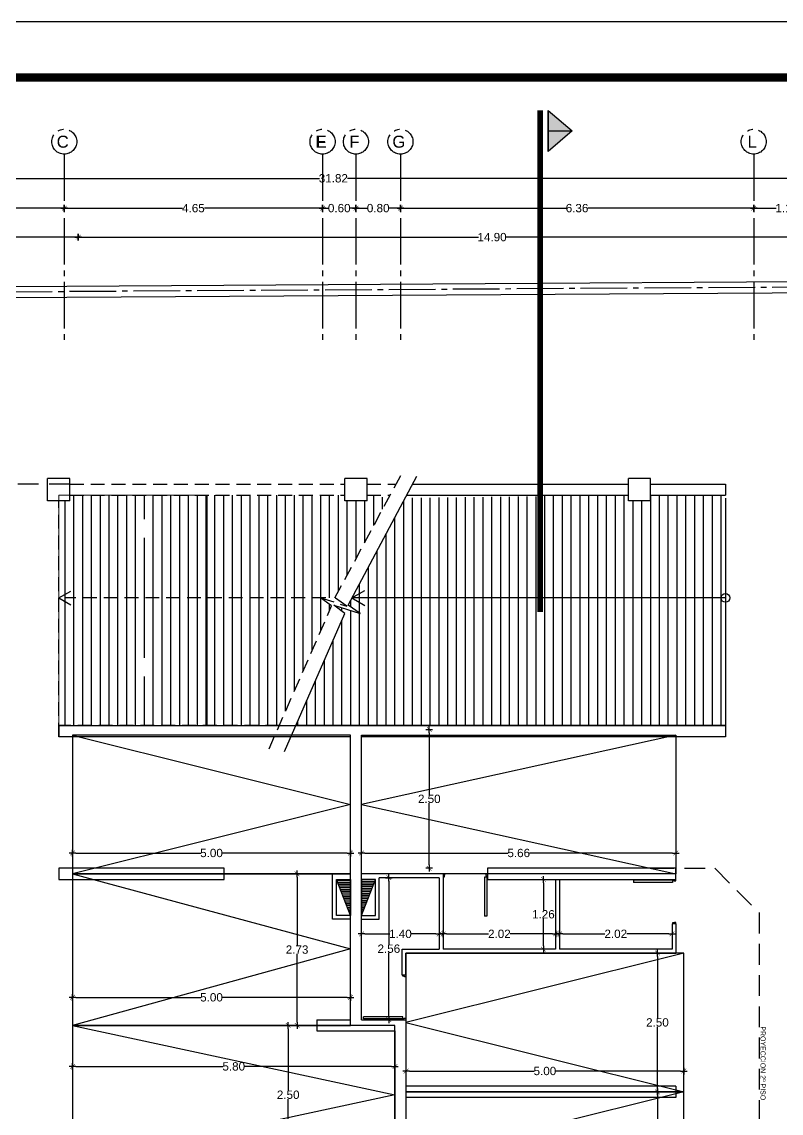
# Model space of a CAD drawing. Header units: millimetres. Extents: x 1217 to 2428, y 234 to 644.
# Drawn here: x 2357.92 to 2371.59, y 364.78 to 384.44 of the extents above; entities that cross this region are included whole.
import ezdxf

# ---------------------------------------------------------------- set-up
doc = ezdxf.new("R2010")
doc.units = ezdxf.units.MM
for name, pattern in [('ACAD_ISO04W100', [30, 24, -3, 0, -3]), ('DASHDOTX2', [0.84, 0.4, -0.2, 0.04, -0.2]), ('HIDDEN2', [0.1875, 0.125, -0.0625])]:
    doc.linetypes.add(name, pattern=pattern)
doc.layers.get('0').update_dxf_attribs({"lineweight": 5})
for name, color, linetype in [('0.1', 251, 'Continuous'), ('0.3', 6, 'Continuous'), ('COTAS', 252, 'Continuous'), ('COTAS INTERIORES', 3, 'Continuous'), ('EJES', 8, 'Continuous'), ('ESTACIONAMIENTOS', 8, 'Continuous'), ('ESTRUCTURA', 3, 'Continuous'), ('HOJA PUERTA', 2, 'Continuous'), ('MUEBLES', 8, 'Continuous'), ('MURO', 5, 'Continuous'), ('MUROS', 7, 'Continuous'), ('PAVIMENTO', 8, 'Continuous'), ('SHAFT', 3, 'Continuous')]:
    doc.layers.add(name, color=color, linetype=linetype)
doc.layers.get('MUEBLES').off()
doc.styles.add('INTERARQ', font='arial.ttf')
doc.styles.get("Standard").update_dxf_attribs({"font": 'arial.ttf'})
doc.dimstyles.new('ESCALA_1-50', dxfattribs={"dimtxt": 0.15, "dimasz": 0.06, "dimexe": 0.18, "dimexo": 0.0625, "dimgap": 0, "dimtad": 0, "dimtih": 1, "dimtoh": 1, "dimzin": 0, "dimdsep": 46, "dimtxsty": 'INTERARQ', "dimblk": 'DIMTICK', "dimcen": 0, "dimse1": 1, "dimse2": 1, "dimclrd": 256, "dimclre": 1, "dimclrt": 2, "dimadec": 0, "dimazin": 0, "dimtfac": 4.5, "dimtofl": 0, "dimtmove": 2, "dimatfit": 3, "dimldrblk": 'DIMTICK', "dimfxl": 1, "dimtolj": 1, "dimtzin": 0, "dimarcsym": 0})

# ---------------------------------------------------------------- blocks, each defined once
blk = doc.blocks.new('Simple-A ras - 095 x 202mm_1-19-10_54')
at = {"layer": 'HOJA PUERTA'}
for p, q in [((0.411, 0.035), (0.411, 0.87)), ((0.456, 0.87), (0.411, 0.87)), ((0.456, 0.035), (0.456, 0.87)), ((-0.455, 0.035), (-0.475, 0.035)), ((-0.455, -0.004), (-0.455, 0.035)), ((0.456, 0.035), (0.411, 0.035)), ((0.455, 0.001), (0.445, 0.001)), ((0.445, 0.001), (0.445, -0.035)), ((0.455, 0.035), (0.455, 0.001)), ((0.475, 0.035), (0.455, 0.035)), ((-0.475, -0.035), (-0.445, -0.035)), ((-0.445, -0.004), (-0.455, -0.004)), ((-0.445, -0.035), (-0.445, -0.004)), ((0.445, -0.035), (0.475, -0.035))]:
    blk.add_line(p, q, dxfattribs=at)
blk = doc.blocks.new('DIMTICK')
at = {"color": 1}
for p, q in [((-1, 0), (1, 0)), ((0, 1), (0, -1))]:
    blk.add_line(p, q, dxfattribs=at)
at = {"color": 3, "const_width": 0.141}
blk.add_lwpolyline([(0.71, 0.71), (-0.71, -0.71)], dxfattribs=at)
blk = doc.blocks.new('*D31')
at = {"layer": 'COTAS INTERIORES', "lineweight": -2, "ltscale": 3, "transparency": 16777216}
for p, q in [((2358.894, 365.623), (2361.54, 365.623)), ((2364.575, 365.623), (2361.929, 365.623))]:
    blk.add_line(p, q, dxfattribs=at)
at = {"layer": 'DEFPOINTS', "color": 0, "ltscale": 3, "transparency": 16777216}
for p in [(2364.635, 365.623), (2358.834, 363.863, 0), (2364.635, 363.863, 0)]:
    blk.add_point(p, dxfattribs=at)
at = {"layer": 'COTAS INTERIORES', "lineweight": -2, "ltscale": 3, "transparency": 16777216, "xscale": 0.06, "yscale": 0.06, "zscale": 0.06, "rotation": 180}
blk.add_blockref('DIMTICK', (2358.834, 365.623), dxfattribs=at)
at = {"layer": 'COTAS INTERIORES', "lineweight": -2, "ltscale": 3, "transparency": 16777216, "xscale": 0.06, "yscale": 0.06, "zscale": 0.06}
blk.add_blockref('DIMTICK', (2364.635, 365.623), dxfattribs=at)
at = {"layer": 'COTAS INTERIORES', "color": 2, "ltscale": 3, "transparency": 16777216, "insert": (2361.734, 365.623), "char_height": 0.15, "attachment_point": 5, "style": 'INTERARQ'}
blk.add_mtext('\\A1;5.80', dxfattribs=at)
blk = doc.blocks.new('*D32')
at = {"layer": 'COTAS INTERIORES', "lineweight": -2, "ltscale": 3, "transparency": 16777216}
for p, q in [((2358.894, 366.868), (2361.139, 366.868)), ((2363.774, 366.868), (2361.528, 366.868))]:
    blk.add_line(p, q, dxfattribs=at)
at = {"layer": 'DEFPOINTS', "color": 0, "ltscale": 3, "transparency": 16777216}
for p in [(2363.834, 366.868), (2358.834, 366.493, 0), (2363.834, 366.493, 0)]:
    blk.add_point(p, dxfattribs=at)
at = {"layer": 'COTAS INTERIORES', "lineweight": -2, "ltscale": 3, "transparency": 16777216, "xscale": 0.06, "yscale": 0.06, "zscale": 0.06, "rotation": 180}
blk.add_blockref('DIMTICK', (2358.834, 366.868), dxfattribs=at)
at = {"layer": 'COTAS INTERIORES', "lineweight": -2, "ltscale": 3, "transparency": 16777216, "xscale": 0.06, "yscale": 0.06, "zscale": 0.06}
blk.add_blockref('DIMTICK', (2363.834, 366.868), dxfattribs=at)
at = {"layer": 'COTAS INTERIORES', "color": 2, "ltscale": 3, "transparency": 16777216, "insert": (2361.334, 366.868), "char_height": 0.15, "attachment_point": 5, "style": 'INTERARQ'}
blk.add_mtext('\\A1;5.00', dxfattribs=at)
blk = doc.blocks.new('*D33')
at = {"layer": 'COTAS INTERIORES', "lineweight": -2, "ltscale": 3, "transparency": 16777216}
for p, q in [((2358.894, 369.468), (2361.139, 369.468)), ((2363.774, 369.468), (2361.528, 369.468))]:
    blk.add_line(p, q, dxfattribs=at)
at = {"layer": 'DEFPOINTS', "color": 0, "ltscale": 3, "transparency": 16777216}
for p in [(2363.834, 369.468), (2358.834, 369.093, 0), (2363.834, 369.093, 0)]:
    blk.add_point(p, dxfattribs=at)
at = {"layer": 'COTAS INTERIORES', "lineweight": -2, "ltscale": 3, "transparency": 16777216, "xscale": 0.06, "yscale": 0.06, "zscale": 0.06, "rotation": 180}
blk.add_blockref('DIMTICK', (2358.834, 369.468), dxfattribs=at)
at = {"layer": 'COTAS INTERIORES', "lineweight": -2, "ltscale": 3, "transparency": 16777216, "xscale": 0.06, "yscale": 0.06, "zscale": 0.06}
blk.add_blockref('DIMTICK', (2363.834, 369.468), dxfattribs=at)
at = {"layer": 'COTAS INTERIORES', "color": 2, "ltscale": 3, "transparency": 16777216, "insert": (2361.334, 369.468), "char_height": 0.15, "attachment_point": 5, "style": 'INTERARQ'}
blk.add_mtext('\\A1;5.00', dxfattribs=at)
blk = doc.blocks.new('*D34')
at = {"layer": 'COTAS INTERIORES', "lineweight": -2, "ltscale": 3, "transparency": 16777216}
for p, q in [((2364.094, 369.468), (2366.669, 369.468)), ((2369.634, 369.468), (2367.058, 369.468))]:
    blk.add_line(p, q, dxfattribs=at)
at = {"layer": 'DEFPOINTS', "color": 0, "ltscale": 3, "transparency": 16777216}
for p in [(2369.694, 369.468), (2364.034, 369.093, 0), (2369.694, 369.093, 0)]:
    blk.add_point(p, dxfattribs=at)
at = {"layer": 'COTAS INTERIORES', "lineweight": -2, "ltscale": 3, "transparency": 16777216, "xscale": 0.06, "yscale": 0.06, "zscale": 0.06, "rotation": 180}
blk.add_blockref('DIMTICK', (2364.034, 369.468), dxfattribs=at)
at = {"layer": 'COTAS INTERIORES', "lineweight": -2, "ltscale": 3, "transparency": 16777216, "xscale": 0.06, "yscale": 0.06, "zscale": 0.06}
blk.add_blockref('DIMTICK', (2369.694, 369.468), dxfattribs=at)
at = {"layer": 'COTAS INTERIORES', "color": 2, "ltscale": 3, "transparency": 16777216, "insert": (2366.864, 369.468), "char_height": 0.15, "attachment_point": 5, "style": 'INTERARQ'}
blk.add_mtext('\\A1;5.66', dxfattribs=at)
blk = doc.blocks.new('*D35')
at = {"layer": 'COTAS INTERIORES', "lineweight": -2, "ltscale": 3, "transparency": 16777216}
for p, q in [((2364.895, 365.541), (2367.14, 365.541)), ((2369.775, 365.541), (2367.529, 365.541))]:
    blk.add_line(p, q, dxfattribs=at)
at = {"layer": 'DEFPOINTS', "color": 0, "ltscale": 3, "transparency": 16777216}
for p in [(2369.835, 365.541), (2364.835, 365.166, 0), (2369.835, 365.166, 0)]:
    blk.add_point(p, dxfattribs=at)
at = {"layer": 'COTAS INTERIORES', "lineweight": -2, "ltscale": 3, "transparency": 16777216, "xscale": 0.06, "yscale": 0.06, "zscale": 0.06, "rotation": 180}
blk.add_blockref('DIMTICK', (2364.835, 365.541), dxfattribs=at)
at = {"layer": 'COTAS INTERIORES', "lineweight": -2, "ltscale": 3, "transparency": 16777216, "xscale": 0.06, "yscale": 0.06, "zscale": 0.06}
blk.add_blockref('DIMTICK', (2369.835, 365.541), dxfattribs=at)
at = {"layer": 'COTAS INTERIORES', "color": 2, "ltscale": 3, "transparency": 16777216, "insert": (2367.335, 365.541), "char_height": 0.15, "attachment_point": 5, "style": 'INTERARQ'}
blk.add_mtext('\\A1;5.00', dxfattribs=at)
blk = doc.blocks.new('*D62')
at = {"layer": 'COTAS INTERIORES', "lineweight": -2, "ltscale": 3, "transparency": 16777216}
for p, q in [((2362.714, 366.303), (2362.714, 365.189)), ((2362.714, 363.923), (2362.714, 365.036))]:
    blk.add_line(p, q, dxfattribs=at)
at = {"layer": 'DEFPOINTS', "color": 0, "ltscale": 3, "transparency": 16777216}
for p in [(2362.714, 366.363), (2363.405, 366.363, 0), (2363.405, 363.863, 0)]:
    blk.add_point(p, dxfattribs=at)
at = {"layer": 'COTAS INTERIORES', "lineweight": -2, "ltscale": 3, "transparency": 16777216, "xscale": 0.06, "yscale": 0.06, "zscale": 0.06}
for p, rotation in [((2362.714, 366.363), 90), ((2362.714, 363.863), 270)]:
    blk.add_blockref('DIMTICK', p, dxfattribs=dict(at, rotation=rotation))
at = {"layer": 'COTAS INTERIORES', "color": 2, "ltscale": 3, "transparency": 16777216, "insert": (2362.714, 365.113), "char_height": 0.15, "attachment_point": 5, "style": 'INTERARQ'}
blk.add_mtext('\\A1;2.50', dxfattribs=at)
blk = doc.blocks.new('*D63')
at = {"layer": 'COTAS INTERIORES', "lineweight": -2, "ltscale": 3, "transparency": 16777216}
for p, q in [((2362.874, 369.033), (2362.874, 367.804)), ((2362.874, 366.423), (2362.874, 367.651))]:
    blk.add_line(p, q, dxfattribs=at)
at = {"layer": 'DEFPOINTS', "color": 0, "ltscale": 3, "transparency": 16777216}
for p in [(2362.753, 369.093, 0), (2362.874, 369.093), (2362.753, 366.363, 0)]:
    blk.add_point(p, dxfattribs=at)
at = {"layer": 'COTAS INTERIORES', "lineweight": -2, "ltscale": 3, "transparency": 16777216, "xscale": 0.06, "yscale": 0.06, "zscale": 0.06}
for p, rotation in [((2362.874, 369.093), 90), ((2362.874, 366.363), 270)]:
    blk.add_blockref('DIMTICK', p, dxfattribs=dict(at, rotation=rotation))
at = {"layer": 'COTAS INTERIORES', "color": 2, "ltscale": 3, "transparency": 16777216, "insert": (2362.874, 367.728), "char_height": 0.15, "attachment_point": 5, "style": 'INTERARQ'}
blk.add_mtext('\\A1;2.73', dxfattribs=at)
blk = doc.blocks.new('*D38')
at = {"layer": 'COTAS INTERIORES', "lineweight": -2, "ltscale": 3, "transparency": 16777216}
for p, q in [((2365.254, 371.633), (2365.254, 370.519)), ((2365.254, 369.253), (2365.254, 370.366))]:
    blk.add_line(p, q, dxfattribs=at)
at = {"layer": 'DEFPOINTS', "color": 0, "ltscale": 3, "transparency": 16777216}
for p in [(2365.254, 371.693, 0), (2365.254, 369.193, 0), (2365.254, 369.193)]:
    blk.add_point(p, dxfattribs=at)
at = {"layer": 'COTAS INTERIORES', "lineweight": -2, "ltscale": 3, "transparency": 16777216, "xscale": 0.06, "yscale": 0.06, "zscale": 0.06}
for p, rotation in [((2365.254, 371.693), 90), ((2365.254, 369.193), 270)]:
    blk.add_blockref('DIMTICK', p, dxfattribs=dict(at, rotation=rotation))
at = {"layer": 'COTAS INTERIORES', "color": 2, "ltscale": 3, "transparency": 16777216, "insert": (2365.254, 370.443), "char_height": 0.15, "attachment_point": 5, "style": 'INTERARQ'}
blk.add_mtext('\\A1;2.50', dxfattribs=at)
blk = doc.blocks.new('*D64')
at = {"layer": 'COTAS INTERIORES', "lineweight": -2, "ltscale": 3, "transparency": 16777216}
for p, q in [((2369.361, 367.606), (2369.361, 366.492)), ((2369.361, 365.226), (2369.361, 366.339))]:
    blk.add_line(p, q, dxfattribs=at)
at = {"layer": 'DEFPOINTS', "color": 0, "ltscale": 3, "transparency": 16777216}
for p in [(2369.361, 367.666), (2369.835, 367.666, 0), (2369.835, 365.166, 0)]:
    blk.add_point(p, dxfattribs=at)
at = {"layer": 'COTAS INTERIORES', "lineweight": -2, "ltscale": 3, "transparency": 16777216, "xscale": 0.06, "yscale": 0.06, "zscale": 0.06}
for p, rotation in [((2369.361, 367.666), 90), ((2369.361, 365.166), 270)]:
    blk.add_blockref('DIMTICK', p, dxfattribs=dict(at, rotation=rotation))
at = {"layer": 'COTAS INTERIORES', "color": 2, "ltscale": 3, "transparency": 16777216, "insert": (2369.361, 366.416), "char_height": 0.15, "attachment_point": 5, "style": 'INTERARQ'}
blk.add_mtext('\\A1;2.50', dxfattribs=at)
blk = doc.blocks.new('*D65')
at = {"layer": 'COTAS INTERIORES', "lineweight": -2, "ltscale": 3, "transparency": 16777216}
for p, q in [((2369.361, 365.106), (2369.361, 363.992)), ((2369.361, 362.726), (2369.361, 363.839))]:
    blk.add_line(p, q, dxfattribs=at)
at = {"layer": 'DEFPOINTS', "color": 0, "ltscale": 3, "transparency": 16777216}
for p in [(2369.835, 365.166, 0), (2369.361, 362.666), (2369.835, 362.666)]:
    blk.add_point(p, dxfattribs=at)
at = {"layer": 'COTAS INTERIORES', "lineweight": -2, "ltscale": 3, "transparency": 16777216, "xscale": 0.06, "yscale": 0.06, "zscale": 0.06}
for p, rotation in [((2369.361, 365.166), 90), ((2369.361, 362.666), 270)]:
    blk.add_blockref('DIMTICK', p, dxfattribs=dict(at, rotation=rotation))
at = {"layer": 'COTAS INTERIORES', "color": 2, "ltscale": 3, "transparency": 16777216, "insert": (2369.361, 363.916), "char_height": 0.15, "attachment_point": 5, "style": 'INTERARQ'}
blk.add_mtext('\\A1;2.50', dxfattribs=at)
blk = doc.blocks.new('*D139')
at = {"layer": 'COTAS INTERIORES', "lineweight": -2, "ltscale": 3, "transparency": 16777216}
for p, q in [((2364.094, 368.011), (2364.546, 368.011)), ((2365.374, 368.011), (2364.921, 368.011))]:
    blk.add_line(p, q, dxfattribs=at)
at = {"layer": 'DEFPOINTS', "color": 0, "ltscale": 3, "transparency": 16777216}
for p in [(2364.034, 368.107, 0), (2365.434, 368.107, 0), (2365.434, 368.011)]:
    blk.add_point(p, dxfattribs=at)
at = {"layer": 'COTAS INTERIORES', "lineweight": -2, "ltscale": 3, "transparency": 16777216, "xscale": 0.06, "yscale": 0.06, "zscale": 0.06, "rotation": 180}
blk.add_blockref('DIMTICK', (2364.034, 368.011), dxfattribs=at)
at = {"layer": 'COTAS INTERIORES', "lineweight": -2, "ltscale": 3, "transparency": 16777216, "xscale": 0.06, "yscale": 0.06, "zscale": 0.06}
blk.add_blockref('DIMTICK', (2365.434, 368.011), dxfattribs=at)
at = {"layer": 'COTAS INTERIORES', "color": 2, "ltscale": 3, "transparency": 16777216, "insert": (2364.734, 368.011), "char_height": 0.15, "attachment_point": 5, "style": 'INTERARQ'}
blk.add_mtext('\\A1;1.40', dxfattribs=at)
blk = doc.blocks.new('*D140')
at = {"layer": 'COTAS INTERIORES', "lineweight": -2, "ltscale": 3, "transparency": 16777216}
for p, q in [((2364.526, 368.963), (2364.526, 367.821)), ((2364.526, 366.526), (2364.526, 367.668))]:
    blk.add_line(p, q, dxfattribs=at)
at = {"layer": 'DEFPOINTS', "color": 0, "ltscale": 3, "transparency": 16777216}
for p in [(2364.526, 369.023), (2364.692, 369.023, 0), (2364.034, 366.466, 0)]:
    blk.add_point(p, dxfattribs=at)
at = {"layer": 'COTAS INTERIORES', "lineweight": -2, "ltscale": 3, "transparency": 16777216, "xscale": 0.06, "yscale": 0.06, "zscale": 0.06}
for p, rotation in [((2364.526, 369.023), 90), ((2364.526, 366.466), 270)]:
    blk.add_blockref('DIMTICK', p, dxfattribs=dict(at, rotation=rotation))
at = {"layer": 'COTAS INTERIORES', "color": 2, "ltscale": 3, "transparency": 16777216, "insert": (2364.526, 367.744), "char_height": 0.15, "attachment_point": 5, "style": 'INTERARQ'}
blk.add_mtext('\\A1;2.56', dxfattribs=at)
blk = doc.blocks.new('*D141')
at = {"layer": 'COTAS INTERIORES', "lineweight": -2, "ltscale": 3, "transparency": 16777216}
for p, q in [((2365.564, 368.011), (2366.321, 368.011)), ((2367.469, 368.011), (2366.712, 368.011))]:
    blk.add_line(p, q, dxfattribs=at)
at = {"layer": 'DEFPOINTS', "color": 0, "ltscale": 3, "transparency": 16777216}
for p in [(2365.504, 368.011), (2367.529, 368.011, 0), (2367.529, 368.011)]:
    blk.add_point(p, dxfattribs=at)
at = {"layer": 'COTAS INTERIORES', "lineweight": -2, "ltscale": 3, "transparency": 16777216, "xscale": 0.06, "yscale": 0.06, "zscale": 0.06, "rotation": 180}
blk.add_blockref('DIMTICK', (2365.504, 368.011), dxfattribs=at)
at = {"layer": 'COTAS INTERIORES', "lineweight": -2, "ltscale": 3, "transparency": 16777216, "xscale": 0.06, "yscale": 0.06, "zscale": 0.06}
blk.add_blockref('DIMTICK', (2367.529, 368.011), dxfattribs=at)
at = {"layer": 'COTAS INTERIORES', "color": 2, "ltscale": 3, "transparency": 16777216, "insert": (2366.516, 368.011), "char_height": 0.15, "attachment_point": 5, "style": 'INTERARQ'}
blk.add_mtext('\\A1;2.02', dxfattribs=at)
blk = doc.blocks.new('*D142')
at = {"layer": 'COTAS INTERIORES', "lineweight": -2, "ltscale": 3, "transparency": 16777216}
for p, q in [((2367.308, 368.933), (2367.308, 368.441)), ((2367.308, 367.796), (2367.308, 368.288))]:
    blk.add_line(p, q, dxfattribs=at)
at = {"layer": 'DEFPOINTS', "color": 0, "ltscale": 3, "transparency": 16777216}
for p in [(2367.308, 368.993), (2367.529, 368.993, 0), (2367.529, 367.736, 0)]:
    blk.add_point(p, dxfattribs=at)
at = {"layer": 'COTAS INTERIORES', "lineweight": -2, "ltscale": 3, "transparency": 16777216, "xscale": 0.06, "yscale": 0.06, "zscale": 0.06}
for p, rotation in [((2367.308, 368.993), 90), ((2367.308, 367.736), 270)]:
    blk.add_blockref('DIMTICK', p, dxfattribs=dict(at, rotation=rotation))
at = {"layer": 'COTAS INTERIORES', "color": 2, "ltscale": 3, "transparency": 16777216, "insert": (2367.308, 368.364), "char_height": 0.15, "attachment_point": 5, "style": 'INTERARQ'}
blk.add_mtext('\\A1;1.26', dxfattribs=at)
blk = doc.blocks.new('*D143')
at = {"layer": 'COTAS INTERIORES', "lineweight": -2, "ltscale": 3, "transparency": 16777216}
for p, q in [((2367.659, 368.012), (2368.416, 368.012)), ((2369.564, 368.012), (2368.807, 368.012))]:
    blk.add_line(p, q, dxfattribs=at)
at = {"layer": 'DEFPOINTS', "color": 0, "ltscale": 3, "transparency": 16777216}
for p in [(2369.624, 368.012), (2367.599, 367.927, 0), (2369.624, 367.904, 0)]:
    blk.add_point(p, dxfattribs=at)
at = {"layer": 'COTAS INTERIORES', "lineweight": -2, "ltscale": 3, "transparency": 16777216, "xscale": 0.06, "yscale": 0.06, "zscale": 0.06, "rotation": 180}
blk.add_blockref('DIMTICK', (2367.599, 368.012), dxfattribs=at)
at = {"layer": 'COTAS INTERIORES', "lineweight": -2, "ltscale": 3, "transparency": 16777216, "xscale": 0.06, "yscale": 0.06, "zscale": 0.06}
blk.add_blockref('DIMTICK', (2369.624, 368.012), dxfattribs=at)
at = {"layer": 'COTAS INTERIORES', "color": 2, "ltscale": 3, "transparency": 16777216, "insert": (2368.611, 368.012), "char_height": 0.15, "attachment_point": 5, "style": 'INTERARQ'}
blk.add_mtext('\\A1;2.02', dxfattribs=at)
blk = doc.blocks.new('*D146')
at = {"layer": 'COTAS', "lineweight": -2, "ltscale": 3, "transparency": 16777216}
for p, q in [((2352.912, 380.562), (2355.697, 380.562)), ((2358.874, 380.562), (2356.088, 380.562))]:
    blk.add_line(p, q, dxfattribs=at)
at = {"layer": 'DEFPOINTS', "color": 0, "ltscale": 3, "transparency": 16777216}
for p in [(2358.934, 380.562), (2352.852, 379.814), (2358.934, 379.965)]:
    blk.add_point(p, dxfattribs=at)
at = {"layer": 'COTAS', "lineweight": -2, "ltscale": 3, "transparency": 16777216, "xscale": 0.06, "yscale": 0.06, "zscale": 0.06, "rotation": 180}
blk.add_blockref('DIMTICK', (2352.852, 380.562), dxfattribs=at)
at = {"layer": 'COTAS', "lineweight": -2, "ltscale": 3, "transparency": 16777216, "xscale": 0.06, "yscale": 0.06, "zscale": 0.06}
blk.add_blockref('DIMTICK', (2358.934, 380.562), dxfattribs=at)
at = {"layer": 'COTAS', "color": 2, "ltscale": 3, "transparency": 16777216, "insert": (2355.893, 380.562), "char_height": 0.15, "attachment_point": 5, "style": 'INTERARQ'}
blk.add_mtext('\\A1;6.08', dxfattribs=at)
blk = doc.blocks.new('*D147')
at = {"layer": 'COTAS', "lineweight": -2, "ltscale": 3, "transparency": 16777216}
for p, q in [((2358.994, 380.562), (2366.138, 380.562)), ((2373.774, 380.562), (2366.63, 380.562))]:
    blk.add_line(p, q, dxfattribs=at)
at = {"layer": 'DEFPOINTS', "color": 0, "ltscale": 3, "transparency": 16777216}
for p in [(2373.834, 380.562), (2358.934, 379.965, 0), (2373.834, 378.436, 0)]:
    blk.add_point(p, dxfattribs=at)
at = {"layer": 'COTAS', "lineweight": -2, "ltscale": 3, "transparency": 16777216, "xscale": 0.06, "yscale": 0.06, "zscale": 0.06, "rotation": 180}
blk.add_blockref('DIMTICK', (2358.934, 380.562), dxfattribs=at)
at = {"layer": 'COTAS', "lineweight": -2, "ltscale": 3, "transparency": 16777216, "xscale": 0.06, "yscale": 0.06, "zscale": 0.06}
blk.add_blockref('DIMTICK', (2373.834, 380.562), dxfattribs=at)
at = {"layer": 'COTAS', "color": 2, "ltscale": 3, "transparency": 16777216, "insert": (2366.384, 380.562), "char_height": 0.15, "attachment_point": 5, "style": 'INTERARQ'}
blk.add_mtext('\\A1;14.90', dxfattribs=at)
blk = doc.blocks.new('*D150')
at = {"layer": 'COTAS', "lineweight": -2, "ltscale": 3, "transparency": 16777216}
for p, q in [((2347.781, 381.084), (2352.957, 381.084)), ((2358.624, 381.084), (2353.448, 381.084))]:
    blk.add_line(p, q, dxfattribs=at)
at = {"layer": 'DEFPOINTS', "color": 0, "ltscale": 3, "transparency": 16777216}
for p in [(2358.684, 381.084), (2347.721, 380.004, 0), (2358.684, 380.071, 0)]:
    blk.add_point(p, dxfattribs=at)
at = {"layer": 'COTAS', "lineweight": -2, "ltscale": 3, "transparency": 16777216, "xscale": 0.06, "yscale": 0.06, "zscale": 0.06, "rotation": 180}
blk.add_blockref('DIMTICK', (2347.721, 381.084), dxfattribs=at)
at = {"layer": 'COTAS', "lineweight": -2, "ltscale": 3, "transparency": 16777216, "xscale": 0.06, "yscale": 0.06, "zscale": 0.06}
blk.add_blockref('DIMTICK', (2358.684, 381.084), dxfattribs=at)
at = {"layer": 'COTAS', "color": 2, "ltscale": 3, "transparency": 16777216, "insert": (2353.203, 381.084), "char_height": 0.15, "attachment_point": 5, "style": 'INTERARQ'}
blk.add_mtext('\\A1;10.96', dxfattribs=at)
blk = doc.blocks.new('*D151')
at = {"layer": 'COTAS', "lineweight": -2, "ltscale": 3, "transparency": 16777216}
for p, q in [((2358.744, 381.084), (2360.81, 381.084)), ((2363.273, 381.084), (2361.207, 381.084))]:
    blk.add_line(p, q, dxfattribs=at)
at = {"layer": 'DEFPOINTS', "color": 0, "ltscale": 3, "transparency": 16777216}
for p in [(2363.333, 381.084), (2358.684, 380.071, 0), (2363.333, 380.193, 0)]:
    blk.add_point(p, dxfattribs=at)
at = {"layer": 'COTAS', "lineweight": -2, "ltscale": 3, "transparency": 16777216, "xscale": 0.06, "yscale": 0.06, "zscale": 0.06, "rotation": 180}
blk.add_blockref('DIMTICK', (2358.684, 381.084), dxfattribs=at)
at = {"layer": 'COTAS', "lineweight": -2, "ltscale": 3, "transparency": 16777216, "xscale": 0.06, "yscale": 0.06, "zscale": 0.06}
blk.add_blockref('DIMTICK', (2363.333, 381.084), dxfattribs=at)
at = {"layer": 'COTAS', "color": 2, "ltscale": 3, "transparency": 16777216, "insert": (2361.008, 381.084), "char_height": 0.15, "attachment_point": 5, "style": 'INTERARQ'}
blk.add_mtext('\\A1;4.65', dxfattribs=at)
blk = doc.blocks.new('*D152')
at = {"layer": 'COTAS', "lineweight": -2, "ltscale": 3, "transparency": 16777216}
for p, q in [((2363.393, 381.084), (2363.439, 381.084)), ((2363.874, 381.084), (2363.828, 381.084))]:
    blk.add_line(p, q, dxfattribs=at)
at = {"layer": 'DEFPOINTS', "color": 0, "ltscale": 3, "transparency": 16777216}
for p in [(2363.934, 381.084), (2363.333, 380.193, 0), (2363.934, 380.197, 0)]:
    blk.add_point(p, dxfattribs=at)
at = {"layer": 'COTAS', "lineweight": -2, "ltscale": 3, "transparency": 16777216, "xscale": 0.06, "yscale": 0.06, "zscale": 0.06, "rotation": 180}
blk.add_blockref('DIMTICK', (2363.333, 381.084), dxfattribs=at)
at = {"layer": 'COTAS', "lineweight": -2, "ltscale": 3, "transparency": 16777216, "xscale": 0.06, "yscale": 0.06, "zscale": 0.06}
blk.add_blockref('DIMTICK', (2363.934, 381.084), dxfattribs=at)
at = {"layer": 'COTAS', "color": 2, "ltscale": 3, "transparency": 16777216, "insert": (2363.633, 381.084), "char_height": 0.15, "attachment_point": 5, "style": 'INTERARQ'}
blk.add_mtext('\\A1;0.60', dxfattribs=at)
blk = doc.blocks.new('*D153')
at = {"layer": 'COTAS', "lineweight": -2, "ltscale": 3, "transparency": 16777216}
for p, q in [((2363.994, 381.084), (2364.139, 381.084)), ((2364.675, 381.084), (2364.529, 381.084))]:
    blk.add_line(p, q, dxfattribs=at)
at = {"layer": 'DEFPOINTS', "color": 0, "ltscale": 3, "transparency": 16777216}
for p in [(2364.735, 381.084), (2364.735, 380.202, 0), (2363.934, 380.197, 0)]:
    blk.add_point(p, dxfattribs=at)
at = {"layer": 'COTAS', "lineweight": -2, "ltscale": 3, "transparency": 16777216, "xscale": 0.06, "yscale": 0.06, "zscale": 0.06, "rotation": 180}
blk.add_blockref('DIMTICK', (2363.934, 381.084), dxfattribs=at)
at = {"layer": 'COTAS', "lineweight": -2, "ltscale": 3, "transparency": 16777216, "xscale": 0.06, "yscale": 0.06, "zscale": 0.06}
blk.add_blockref('DIMTICK', (2364.735, 381.084), dxfattribs=at)
at = {"layer": 'COTAS', "color": 2, "ltscale": 3, "transparency": 16777216, "insert": (2364.334, 381.084), "char_height": 0.15, "attachment_point": 5, "style": 'INTERARQ'}
blk.add_mtext('\\A1;0.80', dxfattribs=at)
blk = doc.blocks.new('*D154')
at = {"layer": 'COTAS', "lineweight": -2, "ltscale": 3, "transparency": 16777216}
for p, q in [((2364.795, 381.084), (2367.719, 381.084)), ((2371.034, 381.084), (2368.109, 381.084))]:
    blk.add_line(p, q, dxfattribs=at)
at = {"layer": 'DEFPOINTS', "color": 0, "ltscale": 3, "transparency": 16777216}
for p in [(2371.094, 381.084), (2371.094, 380.562), (2364.735, 380.202, 0)]:
    blk.add_point(p, dxfattribs=at)
at = {"layer": 'COTAS', "lineweight": -2, "ltscale": 3, "transparency": 16777216, "xscale": 0.06, "yscale": 0.06, "zscale": 0.06, "rotation": 180}
blk.add_blockref('DIMTICK', (2364.735, 381.084), dxfattribs=at)
at = {"layer": 'COTAS', "lineweight": -2, "ltscale": 3, "transparency": 16777216, "xscale": 0.06, "yscale": 0.06, "zscale": 0.06}
blk.add_blockref('DIMTICK', (2371.094, 381.084), dxfattribs=at)
at = {"layer": 'COTAS', "color": 2, "ltscale": 3, "transparency": 16777216, "insert": (2367.914, 381.084), "char_height": 0.15, "attachment_point": 5, "style": 'INTERARQ'}
blk.add_mtext('\\A1;6.36', dxfattribs=at)
blk = doc.blocks.new('*D155')
at = {"layer": 'COTAS', "lineweight": -2, "ltscale": 3, "transparency": 16777216}
for p, q in [((2371.154, 381.084), (2371.499, 381.084)), ((2372.22, 381.084), (2371.875, 381.084))]:
    blk.add_line(p, q, dxfattribs=at)
at = {"layer": 'DEFPOINTS', "color": 0, "ltscale": 3, "transparency": 16777216}
for p in [(2372.28, 381.084), (2371.094, 380.562), (2372.28, 380.562)]:
    blk.add_point(p, dxfattribs=at)
at = {"layer": 'COTAS', "lineweight": -2, "ltscale": 3, "transparency": 16777216, "xscale": 0.06, "yscale": 0.06, "zscale": 0.06, "rotation": 180}
blk.add_blockref('DIMTICK', (2371.094, 381.084), dxfattribs=at)
at = {"layer": 'COTAS', "lineweight": -2, "ltscale": 3, "transparency": 16777216, "xscale": 0.06, "yscale": 0.06, "zscale": 0.06}
blk.add_blockref('DIMTICK', (2372.28, 381.084), dxfattribs=at)
at = {"layer": 'COTAS', "color": 2, "ltscale": 3, "transparency": 16777216, "insert": (2371.687, 381.084), "char_height": 0.15, "attachment_point": 5, "style": 'INTERARQ'}
blk.add_mtext('\\A1;1.19', dxfattribs=at)
blk = doc.blocks.new('*D158')
at = {"layer": 'COTAS', "lineweight": -2, "ltscale": 3, "transparency": 16777216}
for p, q in [((2347.678, 381.621), (2363.275, 381.621)), ((2379.376, 381.621), (2363.779, 381.621))]:
    blk.add_line(p, q, dxfattribs=at)
at = {"layer": 'DEFPOINTS', "color": 0, "ltscale": 3, "transparency": 16777216}
for p in [(2379.436, 381.621), (2379.436, 380.296, 0), (2347.618, 380.104, 0)]:
    blk.add_point(p, dxfattribs=at)
at = {"layer": 'COTAS', "lineweight": -2, "ltscale": 3, "transparency": 16777216, "xscale": 0.06, "yscale": 0.06, "zscale": 0.06, "rotation": 180}
blk.add_blockref('DIMTICK', (2347.618, 381.621), dxfattribs=at)
at = {"layer": 'COTAS', "lineweight": -2, "ltscale": 3, "transparency": 16777216, "xscale": 0.06, "yscale": 0.06, "zscale": 0.06}
blk.add_blockref('DIMTICK', (2379.436, 381.621), dxfattribs=at)
at = {"layer": 'COTAS', "color": 2, "ltscale": 3, "transparency": 16777216, "insert": (2363.527, 381.621), "char_height": 0.15, "attachment_point": 5, "style": 'INTERARQ'}
blk.add_mtext('\\A1;31.82', dxfattribs=at)

msp = doc.modelspace()

# ---------------------------------------------------------------- hatches: boundary and pattern name
at = {"layer": '0.1', "ltscale": 3}
h = msp.add_hatch(color=256, dxfattribs=at)
h.dxf.hatch_style = 1
h.paths.add_polyline_path([(2367.82454, 382.47431), (2367.39411, 382.10297), (2367.39411, 382.47431)])
h.paths.add_polyline_path([(2367.82454, 382.47431), (2367.39411, 382.47431), (2367.39411, 382.84566)])
at = {"layer": 'ESTACIONAMIENTOS', "linetype": 'HIDDEN2', "ltscale": 2}
h = msp.add_hatch(dxfattribs=at)
h.set_pattern_fill('LINE', color=256, scale=0.05, angle=90, style=0, double=1)
h.set_pattern_definition([(90, (2372.82641, 371.76283), (0.15875, 1e-17), [])])
h.paths.add_polyline_path([(2363.49661, 373.91927), (2363.29821, 374.06283), (2361.48365, 374.06283), (2361.48365, 371.76283), (2362.55285, 371.76283)])
h.paths.add_polyline_path([(2361.48365, 374.06283), (2358.69001, 374.06283), (2358.58365, 374.06283), (2358.58365, 371.76283), (2361.48365, 371.76283)])
h.paths.add_polyline_path([(2360.22471, 375.14669), (2360.22471, 375.48126), (2359.97294, 375.48126), (2359.97294, 375.14669)], flags=16)
h.paths.add_polyline_path([(2360.22471, 372.64669), (2360.22471, 372.98126), (2359.97294, 372.98126), (2359.97294, 372.64669)], flags=16)
h.paths.add_polyline_path([(2363.73365, 375.81283), (2363.73365, 375.91283), (2361.48365, 375.91283), (2361.48365, 374.06283), (2363.29821, 374.06283), (2363.29454, 374.06548), (2363.30295, 374.06283), (2363.55484, 374.06283), (2364.52102, 375.86283), (2364.13365, 375.91283), (2364.13365, 375.81283)])
h.paths.add_polyline_path([(2358.78365, 375.91283), (2358.78365, 375.81283), (2358.58365, 375.81283), (2358.58365, 374.70455), (2358.61069, 374.68798), (2358.58365, 374.67141), (2358.58365, 374.06283), (2361.48365, 374.06283), (2361.48365, 375.91283)])
at = {"layer": 'ESTACIONAMIENTOS', "linetype": 'Continuous', "ltscale": 0.05}
h = msp.add_hatch(dxfattribs=at)
h.set_pattern_fill('LINE', color=256, scale=0.05, angle=90, style=0, double=1)
h.set_pattern_definition([(90, (2370.82641, 371.76283), (0.15875, 1e-17), [])])
h.paths.add_polyline_path([(2363.55657, 374.06678), (2363.55484, 374.06283), (2363.56214, 374.06283)], flags=17)
h.paths.add_polyline_path([(2363.79789, 373.9355), (2363.79596, 373.93109), (2364.00818, 373.78022), (2363.53392, 373.92979), (2363.73599, 373.78358), (2362.85162, 371.76283), (2370.28349, 371.76283), (2370.58365, 372.53199), (2370.58365, 375.91283)])
h.paths.add_polyline_path([(2370.58365, 372.53199), (2370.28349, 371.76283), (2370.58365, 371.76283)], flags=17)
h.paths.add_polyline_path([(2364.82334, 375.86283), (2363.79831, 373.93551), (2370.58365, 375.91283), (2369.23796, 375.91283), (2369.23796, 375.81283), (2368.83796, 375.81283), (2368.83796, 375.91283)], flags=17)
at = {"layer": 'SHAFT'}
h = msp.add_hatch(dxfattribs=at)
h.set_pattern_fill('ANSI31', color=256, scale=0.01, angle=-225, style=0)
h.set_pattern_definition([(180, (7755538.031264, -384193.632716), (-4e-17, -0.03175), [])])
h.paths.add_polyline_path([(2363.83363, 368.99284), (2363.83363, 368.3436), (2363.58393, 368.99284)])
h = msp.add_hatch(dxfattribs=at)
h.set_pattern_fill('ANSI31', color=256, scale=0.01, angle=-225, style=0)
h.set_pattern_definition([(180, (7755532.821612, -384215.833274), (-4e-17, -0.03175), [])])
h.paths.add_polyline_path([(2364.03364, 368.99284), (2364.03364, 368.3436), (2364.28335, 368.99284)])

# ---------------------------------------------------------------- linework, layer by layer
at = {"ltscale": 3, "elevation": 0}
msp.add_lwpolyline([(2358.58365, 371.76283), (2361.25865, 371.76283), (2361.25865, 375.91283), (2358.58365, 375.91283)], close=True, dxfattribs=at)
at = {"layer": '0.1', "color": 1, "linetype": 'HIDDEN2', "ltscale": 3}
for p, q in [((2369.28365, 369.19284, 0), (2370.3936, 369.19283, 0)), ((2370.3936, 369.19283, 0), (2371.19359, 368.39284, 0)), ((2371.19359, 368.39284, 0), (2371.19228, 360.26474, 0))]:
    msp.add_line(p, q, dxfattribs=at)
at = {"layer": '0.1', "ltscale": 3, "elevation": 0}
msp.add_lwpolyline([(2338.46076, 332.44057), (2428.46076, 332.44057), (2428.46076, 384.44057), (2338.46076, 384.44057)], close=True, dxfattribs=at)
at = {"layer": '0.1', "ltscale": 3, "const_width": 0.15, "elevation": 0}
msp.add_lwpolyline([(2339.46076, 333.44057), (2427.46076, 333.44057), (2427.46076, 383.44057), (2339.46076, 383.44057)], close=True, dxfattribs=at)
at = {"layer": '0.1', "color": 1, "linetype": 'DASHDOTX2', "ltscale": 1.5, "const_width": 0.1, "elevation": 0}
msp.add_lwpolyline([(2367.24802, 373.81176), (2367.24802, 382.84566), (2367.24802, 382.84566)], dxfattribs=at)
at = {"layer": '0.1', "ltscale": 3, "elevation": 0}
msp.add_lwpolyline([(2367.39411, 382.84566), (2367.39411, 382.10297), (2367.39411, 382.47431), (2367.82454, 382.47431), (2367.39411, 382.10297), (2367.39411, 382.84566), (2367.82454, 382.47431)], dxfattribs=at)
at = {"layer": '0.1', "linetype": 'HIDDEN2', "ltscale": 3, "elevation": 0}
msp.add_lwpolyline([(2358.78365, 376.11283), (2352.93685, 376.11283)], dxfattribs=at)
at = {"layer": '0.1', "linetype": 'ByBlock', "elevation": 0}
for points in [[(2363.83363, 368.3436), (2363.58393, 368.99284)], [(2364.03364, 368.3436), (2364.28335, 368.99284)]]:
    msp.add_lwpolyline(points, dxfattribs=at)
at = {"layer": '0.3'}
for p, q in [((2365.43387, 369.02284, 0), (2365.43387, 367.7357, 0)), ((2365.50387, 369.09284, 0), (2365.50387, 367.7357, 0)), ((2367.52874, 368.99283, 0), (2367.52874, 367.7357, 0)), ((2367.59874, 368.99283, 0), (2367.59874, 367.7357, 0)), ((2369.62362, 368.19298, 0), (2369.62362, 367.7357, 0)), ((2369.69362, 368.19298, 0), (2369.69362, 367.6657, 0)), ((2367.52874, 367.7357, 0), (2365.50387, 367.7357, 0)), ((2369.62362, 367.7357, 0), (2367.59874, 367.7357, 0))]:
    msp.add_line(p, q, dxfattribs=at)
at = {"layer": '0.3', "elevation": 0}
for points in [[(2363.83364, 368.2736), (2363.51393, 368.2736), (2363.51393, 369.09284)], [(2363.51393, 369.09284), (2363.83364, 369.09284)], [(2365.50387, 369.09284), (2364.03364, 369.09284)], [(2364.03364, 368.2736), (2364.35335, 368.2736), (2364.35335, 369.02284)], [(2365.43387, 369.02284), (2364.35335, 369.02284)], [(2363.83363, 368.99284), (2363.83363, 368.3436), (2363.58393, 368.3436), (2363.58393, 368.99284), (2363.83363, 368.99284)], [(2364.03364, 368.99284), (2364.03364, 368.3436), (2364.28335, 368.3436), (2364.28335, 368.99284), (2364.03364, 368.99284)], [(2369.69362, 368.19298), (2369.62362, 368.19298)], [(2364.76461, 367.26601), (2364.76462, 367.7357), (2365.43387, 367.7357)], [(2364.83461, 367.26601), (2364.83462, 367.6657), (2369.69362, 367.6657)], [(2364.8346, 367.26601), (2364.76461, 367.26601)]]:
    msp.add_lwpolyline(points, dxfattribs=at)
at = {"layer": '0.3', "ltscale": 3, "elevation": 0}
for points in [[(2363.58393, 368.99284), (2363.83363, 368.99284), (2363.83363, 368.3436), (2363.58393, 368.3436)], [(2364.28335, 368.99284), (2364.03364, 368.99284), (2364.03364, 368.3436), (2364.28335, 368.3436)]]:
    msp.add_lwpolyline(points, close=True, dxfattribs=at)
at = {"layer": 'EJES', "linetype": 'ACAD_ISO04W100', "ltscale": 0.035, "elevation": 0}
for points in [[(2358.68359, 382.05671), (2358.68359, 378.6153)], [(2363.33313, 382.05671), (2363.33313, 378.6153)], [(2363.93358, 382.05671), (2363.93358, 378.6153)], [(2364.73453, 382.05671), (2364.73453, 378.6153)], [(2371.09361, 382.05671), (2371.09361, 378.6153)], [(2344.97835, 379.50272), (2382.34027, 379.72869)]]:
    msp.add_lwpolyline(points, dxfattribs=at)
at = {"layer": 'EJES', "linetype": 'ACAD_ISO04W100', "ltscale": 0.035}
for centre in [(2358.68359, 382.28169, 0), (2358.68359, 382.28168, 0), (2363.33313, 382.28168, 0), (2363.33313, 382.28168, 0), (2363.93359, 382.28168, 0), (2363.93359, 382.28168, 0), (2363.93358, 382.28168, 0), (2363.93358, 382.28168, 0), (2364.73453, 382.28168, 0), (2364.73453, 382.28168, 0), (2364.73453, 382.28168, 0), (2364.73453, 382.28168, 0), (2371.09361, 382.28168, 0)]:
    msp.add_circle(centre, 0.22498, dxfattribs=at)
at = {"layer": 'ESTACIONAMIENTOS', "linetype": 'HIDDEN2', "ltscale": 2}
for p, q in [((2358.58365, 371.56283, 0), (2358.58365, 375.81283, 0)), ((2362.55285, 371.76283, 0), (2358.58365, 371.76283, 0)), ((2358.58365, 371.76283, 0), (2358.58365, 371.56283, 0)), ((2362.46532, 371.56283, 0), (2358.58365, 371.56283, 0))]:
    msp.add_line(p, q, dxfattribs=at)
at = {"layer": 'ESTACIONAMIENTOS', "linetype": 'Continuous', "ltscale": 0.05}
msp.add_line((2370.58365, 375.86283, 0), (2370.58365, 371.76283, 0), dxfattribs=at)
at = {"layer": 'ESTACIONAMIENTOS', "linetype": 'HIDDEN2', "ltscale": 2, "elevation": 0}
msp.add_lwpolyline([(2362.36958, 371.34407), (2363.49661, 373.91927), (2363.29454, 374.06548), (2363.7688, 373.91591), (2363.55657, 374.06678), (2364.73947, 376.26963)], dxfattribs=at)
at = {"layer": 'ESTACIONAMIENTOS', "linetype": 'Continuous', "ltscale": 0.05, "elevation": 0}
msp.add_lwpolyline([(2362.64852, 371.29875), (2363.73599, 373.78358), (2363.53392, 373.92979), (2364.00818, 373.78022), (2363.79596, 373.93109), (2365.03143, 376.25407)], dxfattribs=at)
at = {"layer": 'ESTACIONAMIENTOS', "color": 1, "linetype": 'HIDDEN2', "ltscale": 2, "elevation": 0}
for points in [[(2358.58365, 374.06283), (2358.82082, 374.19926)], [(2358.58365, 374.06283), (2358.82082, 373.92639)], [(2363.39456, 374.06283), (2358.69001, 374.06283)]]:
    msp.add_lwpolyline(points, dxfattribs=at)
at = {"layer": 'ESTACIONAMIENTOS', "color": 1, "linetype": 'Continuous', "ltscale": 0.05, "elevation": 0}
for points in [[(2363.85682, 374.06283), (2364.09399, 374.19926)], [(2363.85682, 374.06283), (2364.09399, 373.92639)]]:
    msp.add_lwpolyline(points, dxfattribs=at)
at = {"layer": 'ESTACIONAMIENTOS', "color": 1, "elevation": 0}
msp.add_lwpolyline([(2370.58365, 374.06283), (2363.85682, 374.06283)], dxfattribs=at)
at = {"layer": 'ESTACIONAMIENTOS', "color": 4, "linetype": 'Continuous', "ltscale": 0.05}
msp.add_circle((2370.58365, 374.06283, 0), 0.07789, dxfattribs=at)
at = {"layer": 'ESTRUCTURA'}
msp.add_line((2364.13365, 375.81283, 0), (2363.73365, 375.81283, 0), dxfattribs=at)
at = {"layer": 'MURO', "color": 5, "elevation": 0}
for points in [[(2348.21908, 343.93864), (2348.0196, 343.93864), (2347.73943, 368.81979), (2347.73715, 369.02204), (2347.61806, 379.61869), (2358.72793, 379.67826), (2379.43592, 379.81113), (2379.82617, 341.52665)], [(2348.21908, 343.93864), (2347.93941, 368.82204), (2347.93714, 369.02429), (2347.82031, 379.41977), (2358.72911, 379.47827), (2358.72911, 379.47827), (2379.23796, 379.60985), (2379.62616, 341.52665)]]:
    msp.add_lwpolyline(points, dxfattribs=at)
at = {"layer": 'MURO', "color": 1, "ltscale": 3, "elevation": 0}
for points in [[(2358.83364, 371.59284), (2358.83364, 369.09284), (2363.83364, 369.09284), (2363.83364, 371.59284), (2358.83364, 371.59284)], [(2369.69362, 371.59283), (2369.69362, 369.09283), (2364.03365, 369.09284), (2364.03365, 371.59284), (2369.69362, 371.59283)], [(2358.83364, 369.09284), (2358.83364, 366.36285), (2363.83364, 366.36285), (2363.83364, 369.09284), (2358.83364, 369.09284)], [(2364.83462, 367.6657), (2364.83462, 365.1657), (2369.83462, 365.1657), (2369.83462, 367.6657), (2364.83462, 367.6657)], [(2358.83364, 366.36285), (2358.83364, 363.86285), (2364.63461, 363.86285), (2364.63461, 366.36285), (2358.83364, 366.36285)], [(2364.83462, 365.1657), (2364.83462, 362.6657), (2369.83462, 362.6657), (2369.83462, 365.1657), (2364.83462, 365.1657)]]:
    msp.add_lwpolyline(points, dxfattribs=at)
at = {"layer": 'MUROS'}
for p, q in [((2358.78365, 376.21283, 0), (2358.38365, 376.21283, 0)), ((2358.38365, 375.81283, 0), (2358.38365, 376.21283, 0)), ((2358.78365, 375.81283, 0), (2358.78365, 376.21283, 0)), ((2364.13365, 376.21283, 0), (2363.73365, 376.21283, 0)), ((2363.73365, 375.81283, 0), (2363.73365, 376.21283, 0)), ((2364.13365, 375.81283, 0), (2364.13365, 376.21283, 0)), ((2364.95631, 376.11283, 0), (2368.83796, 376.11283, 0)), ((2369.23796, 376.21283, 0), (2368.83796, 376.21283, 0)), ((2368.83796, 375.81283, 0), (2368.83796, 376.21283, 0)), ((2369.23796, 375.81283, 0), (2369.23796, 376.21283, 0)), ((2369.23796, 376.11283, 0), (2370.58365, 376.11283, 0)), ((2370.58365, 376.11283, 0), (2370.58365, 375.91283, 0)), ((2364.84994, 375.91283, 0), (2368.83796, 375.91283, 0)), ((2369.23796, 375.91283, 0), (2370.58365, 375.91283, 0)), ((2358.78365, 375.81283, 0), (2358.38365, 375.81283, 0)), ((2358.78365, 375.81283, 0), (2358.38365, 375.81283, 0)), ((2364.13365, 375.81283, 0), (2363.73365, 375.81283, 0)), ((2369.23796, 375.81283, 0), (2368.83796, 375.81283, 0)), ((2370.58365, 371.76283, 0), (2362.85162, 371.76283, 0)), ((2370.58365, 371.76283, 0), (2370.58365, 371.56283, 0)), ((2363.83364, 366.46616, 0), (2363.83364, 371.56283, 0)), ((2364.03364, 366.46616, 0), (2364.03364, 371.56283, 0)), ((2358.58365, 369.19284, 0), (2358.58365, 368.99284, 0)), ((2363.23266, 366.46616, 0), (2363.83364, 366.46616, 0)), ((2364.03364, 366.46616, 0), (2364.8346, 366.46616, 0)), ((2364.83462, 366.46616, 0), (2364.83462, 363.69286, 0)), ((2364.63461, 366.26615, 0), (2364.63462, 363.69286, 0))]:
    msp.add_line(p, q, dxfattribs=at)
at = {"layer": 'MUROS', "linetype": 'HIDDEN2', "ltscale": 2}
for p, q in [((2358.78365, 376.11283, 0), (2363.73365, 376.11283, 0)), ((2364.13365, 376.11283, 0), (2364.65526, 376.11283, 0)), ((2358.78365, 375.91283, 0), (2363.73365, 375.91283, 0)), ((2364.13365, 375.91283, 0), (2364.54787, 375.91283, 0))]:
    msp.add_line(p, q, dxfattribs=at)
at = {"layer": 'MUROS', "elevation": 0}
for points in [[(2363.83364, 371.56283), (2358.58365, 371.56283), (2358.58365, 371.76283), (2370.58365, 371.76283), (2370.58365, 371.56283), (2364.03364, 371.56283)], [(2361.56357, 369.19284), (2358.58365, 369.19284)], [(2358.58365, 368.99284), (2361.56357, 368.99284), (2361.56357, 369.19284)], [(2366.30372, 369.19284), (2366.30372, 368.99284), (2369.69362, 368.99283), (2369.69362, 369.19283), (2369.28365, 369.19284)], [(2369.28365, 369.19284), (2366.30372, 369.19283)], [(2363.23266, 366.46616), (2363.23266, 366.26616), (2364.63461, 366.26615)], [(2369.69372, 365.26563), (2364.83892, 365.2657)], [(2369.69372, 365.26568), (2369.69369, 365.06572)], [(2369.69369, 365.06572), (2364.83212, 365.06572)]]:
    msp.add_lwpolyline(points, dxfattribs=at)
at = {"layer": 'PAVIMENTO', "color": 251, "ltscale": 3, "elevation": 0}
for points in [[(2358.83364, 371.59284), (2363.83364, 370.34284), (2358.83364, 369.09284)], [(2369.69362, 371.59283), (2364.03365, 370.34284), (2369.69362, 369.09283)], [(2358.83364, 369.09284), (2363.83364, 367.74284), (2358.83364, 366.36285)], [(2369.83462, 367.6657), (2364.83462, 366.4157), (2369.83462, 365.1657)], [(2358.83364, 366.36285), (2364.63461, 365.11285), (2358.83364, 363.86285)], [(2369.83462, 365.1657), (2364.83462, 363.9157), (2369.83462, 362.6657)]]:
    msp.add_lwpolyline(points, dxfattribs=at)

# ---------------------------------------------------------------- block references
at = {"layer": 'MUEBLES', "yscale": 0.8419512961841886, "zscale": 0.8419512961841886}
for p, xscale, rotation in [((2365.9038, 369.06337, 0), -0.8419512961841886, 180.0000123374566), ((2369.66415, 368.5929, 0), 0.8419512961841886, 89.99998766254342), ((2364.80514, 366.86609, 0), -0.8419512961841886, 90.00001233745658)]:
    msp.add_blockref('Simple-A ras - 095 x 202mm_1-19-10_54', p, dxfattribs=dict(at, xscale=xscale, rotation=rotation))

# ---------------------------------------------------------------- texts
at = {"ltscale": 3, "insert": (2371.30673, 366.34584, 0), "char_height": 0.09, "attachment_point": 1, "rotation": 270}
msp.add_mtext_dynamic_manual_height_columns('PROYECCION 2º PISO', width=1.4853771, gutter_width=12.5, heights=[0], dxfattribs=at)
at = {"layer": 'EJES', "char_height": 0.216, "width": 0.344369, "attachment_point": 5}
for s, insert in [('C', (2358.65558, 382.27995, 0)), ('C', (2358.65558, 382.27994, 0)), ('E', (2363.30512, 382.27994, 0)), ('F', (2363.30513, 382.27994, 0)), ('F', (2363.90558, 382.27994, 0)), ('G', (2364.70652, 382.27994, 0)), ('L', (2371.0656, 382.27994, 0))]:
    msp.add_mtext(s, dxfattribs=dict(at, insert=insert))

# ---------------------------------------------------------------- dimensions: what is measured, and where the dimension line sits
at = {"layer": 'COTAS', "ltscale": 3}
for base, p1, p2, picture, middle in [((2379.43592, 381.62113), (2347.61806, 380.10369, 0), (2379.43592, 380.29613, 0), '*D158', (2363.52699, 381.62113)), ((2358.68359, 381.08431), (2347.72141, 380.00431, 0), (2358.68359, 380.07062, 0), '*D150', (2353.2025, 381.08431)), ((2363.33313, 381.08431), (2358.68359, 380.07062, 0), (2363.33313, 380.19281, 0), '*D151', (2361.00836, 381.08431)), ((2363.93358, 381.08431), (2363.33313, 380.19281, 0), (2363.93358, 380.19666, 0), '*D152', (2363.63336, 381.08431)), ((2364.73453, 381.08431), (2363.93358, 380.19666, 0), (2364.73453, 380.2018, 0), '*D153', (2364.33406, 381.08431)), ((2371.09361, 381.08431), (2364.73453, 380.2018, 0), (2371.09361, 380.5622), '*D154', (2367.91407, 381.08431)), ((2372.27962, 381.08431), (2371.09361, 380.5622), (2372.27962, 380.5622), '*D155', (2371.68662, 381.08431)), ((2358.93365, 380.5622, 0), (2352.85167, 379.81384, 0), (2358.93365, 379.96458, 0), '*D146', (2355.89266, 380.5622, 0)), ((2373.83413, 380.5622), (2358.93365, 379.96458, 0), (2373.83413, 378.43581, 0), '*D147', (2366.38389, 380.5622))]:
    dim = msp.add_linear_dim(base=base, p1=p1, p2=p2, dimstyle='ESCALA_1-50', dxfattribs=at)
    dim.commit()
    dim.dimension.update_dxf_attribs({"geometry": picture, "text_midpoint": middle})
at = {"layer": 'COTAS INTERIORES', "ltscale": 3}
for base, p1, p2, picture, middle in [((2365.2537, 369.19284), (2365.2537, 371.69284, 0), (2365.2537, 369.19284, 0), '*D38', (2365.2537, 370.44284)), ((2362.87378, 369.09284), (2362.75301, 366.36285, 0), (2362.75301, 369.09284, 0), '*D63', (2362.87378, 367.72785)), ((2364.52605, 369.02284), (2364.03364, 366.46616, 0), (2364.69166, 369.02284, 0), '*D140', (2364.52605, 367.7445)), ((2367.30827, 368.99283), (2367.52874, 367.7357, 0), (2367.52874, 368.99283, 0), '*D142', (2367.30827, 368.36426)), ((2369.36068, 367.6657), (2369.83462, 365.1657, 0), (2369.83462, 367.6657, 0), '*D64', (2369.36068, 366.4157)), ((2362.71411, 366.36285), (2363.40531, 363.86285, 0), (2363.40531, 366.36285, 0), '*D62', (2362.71411, 365.11285)), ((2369.36068, 362.6657), (2369.83462, 365.1657, 0), (2369.83462, 362.6657), '*D65', (2369.36068, 363.9157))]:
    dim = msp.add_linear_dim(base=base, p1=p1, p2=p2, angle=90, dimstyle='ESCALA_1-50', dxfattribs=at)
    dim.commit()
    dim.dimension.update_dxf_attribs({"geometry": picture, "text_midpoint": middle})
for base, p1, p2, picture, middle in [((2363.83363, 369.46826, 0), (2358.83364, 369.09284, 0), (2363.83363, 369.09284, 0), '*D33', (2361.33364, 369.46826, 0)), ((2369.69361, 369.46826, 0), (2364.03365, 369.09284, 0), (2369.69361, 369.09283, 0), '*D34', (2366.86363, 369.46826, 0)), ((2365.43387, 368.01126), (2364.03364, 368.10737, 0), (2365.43387, 368.10737, 0), '*D139', (2364.73376, 368.01126)), ((2367.52874, 368.01126), (2365.50387, 368.01126), (2367.52874, 368.01126, 0), '*D141', (2366.51631, 368.01126)), ((2369.62362, 368.01211), (2367.59874, 367.92692, 0), (2369.62362, 367.90432, 0), '*D143', (2368.61118, 368.01211)), ((2363.83363, 366.86827, 0), (2358.83364, 366.49284, 0), (2363.83363, 366.49284, 0), '*D32', (2361.33364, 366.86827, 0)), ((2364.63462, 365.6233, 0), (2358.83366, 363.86286, 0), (2364.63462, 363.86286, 0), '*D31', (2361.73414, 365.6233, 0)), ((2369.83461, 365.54113, 0), (2364.83462, 365.1657, 0), (2369.83461, 365.1657, 0), '*D35', (2367.33461, 365.54113, 0))]:
    dim = msp.add_linear_dim(base=base, p1=p1, p2=p2, dimstyle='ESCALA_1-50', dxfattribs=at)
    dim.commit()
    dim.dimension.update_dxf_attribs({"geometry": picture, "text_midpoint": middle})

doc.saveas('drawing.dxf')
